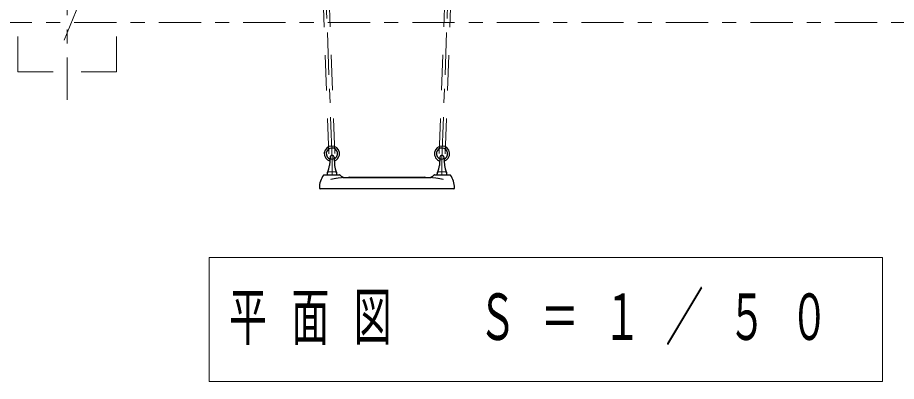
# Model space of a CAD drawing. Units: millimetres on the paper, with parts at other scales. Extents: x 197 to 617, y 140 to 437.
# Drawn here: x 245.1 to 307.5, y 311.5 to 337.3 of the extents above; entities that cross this region are included whole.
import ezdxf

# ---------------------------------------------------------------- set-up
doc = ezdxf.new("R2010")
doc.units = ezdxf.units.MM
doc.linetypes.add('USER1', pattern=[4.5, 2.5, -2])
doc.linetypes.add('USER2', pattern=[6, 3, -1, 1, -1])
doc.layers.add('線', color=2, linetype='Continuous', lineweight=25)
doc.styles.add('ＭＳ ゴシック', font='')
doc.styles.get('ＭＳ ゴシック').set_extended_font_data('MS Gothic')

msp = doc.modelspace()

# ---------------------------------------------------------------- linework, layer by layer
at = {"layer": '線', "color": 1, "linetype": 'USER2', "lineweight": 13}
for p, q in [((248.642, 331.455), (248.642, 379.455)), ((256.306, 354.955), (248.422, 335.684)), ((267.447, 327.237), (266.442, 354.105)), ((275.238, 327.237), (276.242, 354.105)), ((243.142, 336.955), (322.142, 336.955))]:
    msp.add_line(p, q, dxfattribs=at)
at = {"layer": '線', "color": 4, "linetype": 'USER1', "lineweight": 13}
for p, q in [((267.222, 327.629), (266.232, 354.098)), ((267.642, 327.645), (266.652, 354.113)), ((275.043, 327.645), (276.032, 354.113)), ((275.463, 327.629), (276.452, 354.098))]:
    msp.add_line(p, q, dxfattribs=at)
at = {"layer": '線', "color": 7}
for p, q in [((267.303, 327.388), (267.259, 326.807)), ((267.582, 327.388), (267.625, 326.807)), ((275.103, 327.388), (275.059, 326.807)), ((275.382, 327.388), (275.425, 326.807))]:
    msp.add_line(p, q, dxfattribs=at)
at = {"layer": '線', "linetype": 'USER2', "lineweight": 13}
for p, q in [((267.442, 326.137), (267.442, 327.517)), ((275.242, 326.137), (275.242, 327.517))]:
    msp.add_line(p, q, dxfattribs=at)
at = {"layer": '線', "color": 7, "lineweight": 13}
for p, q in [((267.175, 326.337), (267.442, 326.351)), ((267.71, 326.337), (267.442, 326.351)), ((274.975, 326.337), (275.242, 326.351)), ((275.51, 326.337), (275.242, 326.351)), ((267.768, 326.137), (267.116, 326.137)), ((274.916, 326.137), (275.568, 326.137)), ((258.722, 320.276), (258.722, 311.476)), ((306.522, 320.276), (258.722, 320.276)), ((306.522, 311.476), (306.522, 320.276)), ((258.722, 311.476), (306.522, 311.476))]:
    msp.add_line(p, q, dxfattribs=at)
at = {"layer": '線', "color": 131}
for p, q in [((266.868, 326.137), (267.965, 326.137)), ((267.677, 326.137), (267.717, 326.137)), ((268.203, 325.937), (274.482, 325.937)), ((268.643, 325.971), (268.638, 325.957)), ((268.652, 325.977), (268.753, 325.977)), ((268.753, 325.977), (273.932, 325.977)), ((273.932, 325.977), (274.032, 325.977)), ((274.047, 325.957), (274.042, 325.971)), ((274.72, 326.137), (275.817, 326.137)), ((274.968, 326.137), (275.007, 326.137)), ((276.082, 325.137), (266.602, 325.137))]:
    msp.add_line(p, q, dxfattribs=at)
at = {"layer": '線', "color": 4, "linetype": 'USER1', "lineweight": 13}
msp.add_lwpolyline([(245.142, 333.455), (252.142, 333.455), (252.142, 340.455), (245.142, 340.455)], close=True, dxfattribs=at)
at = {"layer": '線', "color": 7}
for centre, radius, start, end in [((267.432, 327.637), 0.54, 92.14107, 256.17924), ((267.432, 327.637), 0.54, 286.07159, 92.14107), ((275.253, 327.637), 0.54, 87.85894, 253.92842), ((275.253, 327.637), 0.54, 283.82077, 87.85894), ((267.432, 327.637), 0.4, 92.14107, 252.8573), ((267.432, 327.637), 0.4, 290.22522, 92.14107), ((275.253, 327.637), 0.4, 87.85894, 249.77479), ((275.253, 327.637), 0.4, 287.14271, 87.85894), ((267.442, 327.377), 0.14, 4.29132, 175.70868), ((275.242, 327.377), 0.14, 4.29132, 175.70868), ((267.427, 326.161), 0.335, 154.36621, 180), ((265.863, 326.912), 1.4, 334.36621, 355.70868), ((269.022, 326.912), 1.4, 184.29132, 205.63379), ((267.458, 326.161), 0.335, 0, 24.97272), ((275.227, 326.161), 0.335, 155.02728, 180), ((273.663, 326.912), 1.4, 334.36621, 355.70868), ((276.822, 326.912), 1.4, 184.29132, 205.63379), ((275.258, 326.161), 0.335, 0, 25.63379)]:
    msp.add_arc(centre, radius, start, end, dxfattribs=at)
at = {"layer": '線', "color": 7, "linetype": 'USER1', "lineweight": 13}
for centre in [(267.442, 327.377), (275.242, 327.377)]:
    msp.add_arc(centre, 0.14, 175.70868, 4.29132, dxfattribs=at)
at = {"layer": '線', "color": 7, "lineweight": 13}
for centre, radius, start, end in [((267.178, 326.277), 0.06, 90, 155.02728), ((267.707, 326.277), 0.06, 24.97272, 90), ((274.978, 326.277), 0.06, 90, 155.02728), ((275.507, 326.277), 0.06, 24.97272, 90), ((267.116, 326.161), 0.024, 180, 270), ((267.768, 326.161), 0.024, 270, 0), ((274.916, 326.161), 0.024, 180, 270), ((275.568, 326.161), 0.024, 270, 0)]:
    msp.add_arc(centre, radius, start, end, dxfattribs=at)
at = {"layer": '線', "color": 131}
for centre, radius, start, end in [((268.142, 325.197), 1.6, 144.76558, 180), ((266.868, 326.097), 0.04, 90, 144.76558), ((267.965, 326.097), 0.04, 43.43254, 90), ((268.43, 326.537), 0.6, 223.43254, 270), ((268.61, 325.967), 0.03, 270, 340), ((268.652, 325.967), 0.01, 90, 160), ((274.032, 325.967), 0.01, 20, 90), ((274.075, 325.967), 0.03, 200, 270), ((274.255, 326.537), 0.6, 270, 316.56746), ((274.72, 326.097), 0.04, 90, 136.56746), ((275.817, 326.097), 0.04, 35.23442, 90), ((274.542, 325.197), 1.6, 0, 35.23442), ((266.602, 325.197), 0.06, 180, 270), ((276.082, 325.197), 0.06, 270, 0)]:
    msp.add_arc(centre, radius, start, end, dxfattribs=at)
at = {"layer": '線', "color": 131, "lineweight": 13}
for points, knots in [([(267.994, 325.926), (267.991, 325.925), (267.988, 325.925), (267.984, 325.925), (267.981, 325.924), (267.978, 325.924), (267.974, 325.923), (267.971, 325.923), (267.968, 325.923), (267.965, 325.922), (267.961, 325.922), (267.958, 325.922), (267.955, 325.921), (267.951, 325.921), (267.948, 325.921), (267.945, 325.92), (267.942, 325.92), (267.938, 325.919), (267.935, 325.919), (267.932, 325.919), (267.928, 325.918), (267.925, 325.918), (267.922, 325.917), (267.919, 325.917), (267.915, 325.917), (267.912, 325.916), (267.909, 325.916), (267.905, 325.915), (267.902, 325.915), (267.899, 325.914), (267.896, 325.914), (267.892, 325.914), (267.889, 325.913), (267.886, 325.913), (267.882, 325.912), (267.879, 325.912), (267.876, 325.911), (267.873, 325.911), (267.869, 325.911), (267.866, 325.91), (267.863, 325.91), (267.859, 325.909), (267.856, 325.909), (267.853, 325.908), (267.85, 325.908), (267.846, 325.907), (267.843, 325.907), (267.84, 325.906), (267.837, 325.906), (267.833, 325.905), (267.83, 325.905), (267.827, 325.904), (267.823, 325.904), (267.82, 325.903), (267.817, 325.903), (267.814, 325.903), (267.81, 325.902), (267.807, 325.902), (267.804, 325.901), (267.8, 325.901), (267.797, 325.9), (267.794, 325.9), (267.791, 325.899), (267.787, 325.899), (267.784, 325.898), (267.781, 325.897), (267.778, 325.897), (267.774, 325.896), (267.771, 325.896), (267.768, 325.895), (267.765, 325.895), (267.761, 325.894), (267.758, 325.894), (267.755, 325.893), (267.751, 325.893), (267.748, 325.892), (267.745, 325.892), (267.742, 325.891), (267.738, 325.891), (267.735, 325.89), (267.732, 325.89), (267.729, 325.889), (267.725, 325.888), (267.722, 325.888), (267.719, 325.887), (267.716, 325.887), (267.712, 325.886), (267.709, 325.886), (267.706, 325.885), (267.702, 325.885), (267.699, 325.884), (267.696, 325.883), (267.693, 325.883), (267.689, 325.882), (267.686, 325.882), (267.683, 325.881), (267.68, 325.881), (267.676, 325.88), (267.673, 325.879), (267.67, 325.879), (267.667, 325.878), (267.663, 325.878), (267.66, 325.877), (267.657, 325.877), (267.654, 325.876), (267.65, 325.875), (267.647, 325.875), (267.644, 325.874), (267.641, 325.874), (267.637, 325.873), (267.634, 325.872), (267.631, 325.872), (267.628, 325.871), (267.624, 325.871), (267.621, 325.87), (267.618, 325.869), (267.614, 325.869), (267.611, 325.868), (267.608, 325.868), (267.605, 325.867), (267.601, 325.866), (267.598, 325.866), (267.595, 325.865), (267.592, 325.864), (267.588, 325.864), (267.585, 325.863), (267.582, 325.863), (267.579, 325.862), (267.575, 325.861), (267.572, 325.861), (267.569, 325.86), (267.566, 325.859), (267.562, 325.859), (267.559, 325.858), (267.556, 325.858), (267.553, 325.857), (267.549, 325.856), (267.546, 325.856), (267.543, 325.855), (267.54, 325.854), (267.536, 325.854), (267.533, 325.853), (267.53, 325.852), (267.527, 325.852), (267.523, 325.851), (267.52, 325.851), (267.517, 325.85), (267.514, 325.849), (267.51, 325.849), (267.507, 325.848), (267.504, 325.847), (267.501, 325.847), (267.497, 325.846), (267.494, 325.845), (267.491, 325.845), (267.488, 325.844), (267.484, 325.843), (267.481, 325.843), (267.478, 325.842), (267.475, 325.841), (267.472, 325.841), (267.468, 325.84), (267.465, 325.839), (267.462, 325.839), (267.459, 325.838), (267.455, 325.837), (267.452, 325.837), (267.449, 325.836), (267.446, 325.835), (267.442, 325.835), (267.439, 325.834), (267.436, 325.833), (267.433, 325.833), (267.429, 325.832), (267.426, 325.831), (267.423, 325.831), (267.42, 325.83), (267.416, 325.829), (267.413, 325.828), (267.41, 325.828), (267.407, 325.827), (267.403, 325.826), (267.4, 325.826), (267.397, 325.825), (267.394, 325.824), (267.391, 325.824), (267.387, 325.823), (267.384, 325.822), (267.381, 325.822), (267.378, 325.821), (267.374, 325.82), (267.371, 325.819), (267.368, 325.819), (267.365, 325.818), (267.361, 325.817), (267.358, 325.817), (267.355, 325.816), (267.352, 325.815), (267.348, 325.815)], [0, 0, 0, 0, 1, 1, 1, 2, 2, 2, 3, 3, 3, 4, 4, 4, 5, 5, 5, 6, 6, 6, 7, 7, 7, 8, 8, 8, 9, 9, 9, 10, 10, 10, 11, 11, 11, 12, 12, 12, 13, 13, 13, 14, 14, 14, 15, 15, 15, 16, 16, 16, 17, 17, 17, 18, 18, 18, 19, 19, 19, 20, 20, 20, 21, 21, 21, 22, 22, 22, 23, 23, 23, 24, 24, 24, 25, 25, 25, 26, 26, 26, 27, 27, 27, 28, 28, 28, 29, 29, 29, 30, 30, 30, 31, 31, 31, 32, 32, 32, 33, 33, 33, 34, 34, 34, 35, 35, 35, 36, 36, 36, 37, 37, 37, 38, 38, 38, 39, 39, 39, 40, 40, 40, 41, 41, 41, 42, 42, 42, 43, 43, 43, 44, 44, 44, 45, 45, 45, 46, 46, 46, 47, 47, 47, 48, 48, 48, 49, 49, 49, 50, 50, 50, 51, 51, 51, 52, 52, 52, 53, 53, 53, 54, 54, 54, 55, 55, 55, 56, 56, 56, 57, 57, 57, 58, 58, 58, 59, 59, 59, 60, 60, 60, 61, 61, 61, 62, 62, 62, 63, 63, 63, 64, 64, 64, 65, 65, 65, 66, 66, 66, 66]), ([(268.203, 325.937), (268.2, 325.937), (268.198, 325.937), (268.196, 325.937), (268.193, 325.937), (268.191, 325.937), (268.189, 325.937), (268.186, 325.937), (268.184, 325.937), (268.182, 325.937), (268.179, 325.937), (268.177, 325.937), (268.175, 325.937), (268.172, 325.937), (268.17, 325.937), (268.168, 325.937), (268.165, 325.937), (268.163, 325.937), (268.161, 325.937), (268.159, 325.937), (268.156, 325.937), (268.154, 325.937), (268.152, 325.937), (268.149, 325.937), (268.147, 325.936), (268.145, 325.936), (268.142, 325.936), (268.14, 325.936), (268.138, 325.936), (268.135, 325.936), (268.133, 325.936), (268.131, 325.936), (268.128, 325.936), (268.126, 325.936), (268.124, 325.935), (268.121, 325.935), (268.119, 325.935), (268.117, 325.935), (268.114, 325.935), (268.112, 325.935), (268.11, 325.935), (268.108, 325.935), (268.105, 325.935), (268.103, 325.934), (268.101, 325.934), (268.098, 325.934), (268.096, 325.934), (268.094, 325.934), (268.091, 325.934), (268.089, 325.934), (268.087, 325.933), (268.084, 325.933), (268.082, 325.933), (268.08, 325.933), (268.077, 325.933), (268.075, 325.933), (268.073, 325.932), (268.07, 325.932), (268.068, 325.932), (268.066, 325.932), (268.064, 325.932), (268.061, 325.932), (268.059, 325.931), (268.057, 325.931), (268.054, 325.931), (268.052, 325.931), (268.05, 325.931), (268.047, 325.93), (268.045, 325.93), (268.043, 325.93), (268.04, 325.93), (268.038, 325.93), (268.036, 325.929), (268.033, 325.929), (268.031, 325.929), (268.029, 325.929), (268.027, 325.929), (268.024, 325.928), (268.022, 325.928), (268.02, 325.928), (268.017, 325.928), (268.015, 325.928), (268.013, 325.927), (268.01, 325.927), (268.008, 325.927), (268.006, 325.927), (268.003, 325.926), (268.001, 325.926), (267.999, 325.926), (267.997, 325.926), (267.994, 325.926)], [0, 0, 0, 0, 1, 1, 1, 2, 2, 2, 3, 3, 3, 4, 4, 4, 5, 5, 5, 6, 6, 6, 7, 7, 7, 8, 8, 8, 9, 9, 9, 10, 10, 10, 11, 11, 11, 12, 12, 12, 13, 13, 13, 14, 14, 14, 15, 15, 15, 16, 16, 16, 17, 17, 17, 18, 18, 18, 19, 19, 19, 20, 20, 20, 21, 21, 21, 22, 22, 22, 23, 23, 23, 24, 24, 24, 25, 25, 25, 26, 26, 26, 27, 27, 27, 28, 28, 28, 29, 29, 29, 30, 30, 30, 30]), ([(274.69, 325.926), (274.688, 325.926), (274.686, 325.926), (274.683, 325.926), (274.681, 325.926), (274.679, 325.927), (274.677, 325.927), (274.674, 325.927), (274.672, 325.927), (274.67, 325.928), (274.667, 325.928), (274.665, 325.928), (274.663, 325.928), (274.66, 325.928), (274.658, 325.929), (274.656, 325.929), (274.653, 325.929), (274.651, 325.929), (274.649, 325.929), (274.647, 325.93), (274.644, 325.93), (274.642, 325.93), (274.64, 325.93), (274.637, 325.93), (274.635, 325.931), (274.633, 325.931), (274.63, 325.931), (274.628, 325.931), (274.626, 325.931), (274.623, 325.932), (274.621, 325.932), (274.619, 325.932), (274.616, 325.932), (274.614, 325.932), (274.612, 325.932), (274.61, 325.933), (274.607, 325.933), (274.605, 325.933), (274.603, 325.933), (274.6, 325.933), (274.598, 325.933), (274.596, 325.934), (274.593, 325.934), (274.591, 325.934), (274.589, 325.934), (274.586, 325.934), (274.584, 325.934), (274.582, 325.934), (274.579, 325.935), (274.577, 325.935), (274.575, 325.935), (274.572, 325.935), (274.57, 325.935), (274.568, 325.935), (274.566, 325.935), (274.563, 325.935), (274.561, 325.935), (274.559, 325.936), (274.556, 325.936), (274.554, 325.936), (274.552, 325.936), (274.549, 325.936), (274.547, 325.936), (274.545, 325.936), (274.542, 325.936), (274.54, 325.936), (274.538, 325.936), (274.535, 325.937), (274.533, 325.937), (274.531, 325.937), (274.528, 325.937), (274.526, 325.937), (274.524, 325.937), (274.521, 325.937), (274.519, 325.937), (274.517, 325.937), (274.515, 325.937), (274.512, 325.937), (274.51, 325.937), (274.508, 325.937), (274.505, 325.937), (274.503, 325.937), (274.501, 325.937), (274.498, 325.937), (274.496, 325.937), (274.494, 325.937), (274.491, 325.937), (274.489, 325.937), (274.487, 325.937), (274.484, 325.937), (274.482, 325.937)], [0, 0, 0, 0, 1, 1, 1, 2, 2, 2, 3, 3, 3, 4, 4, 4, 5, 5, 5, 6, 6, 6, 7, 7, 7, 8, 8, 8, 9, 9, 9, 10, 10, 10, 11, 11, 11, 12, 12, 12, 13, 13, 13, 14, 14, 14, 15, 15, 15, 16, 16, 16, 17, 17, 17, 18, 18, 18, 19, 19, 19, 20, 20, 20, 21, 21, 21, 22, 22, 22, 23, 23, 23, 24, 24, 24, 25, 25, 25, 26, 26, 26, 27, 27, 27, 28, 28, 28, 29, 29, 29, 30, 30, 30, 30]), ([(275.336, 325.815), (275.333, 325.815), (275.33, 325.816), (275.326, 325.817), (275.323, 325.817), (275.32, 325.818), (275.317, 325.819), (275.314, 325.819), (275.31, 325.82), (275.307, 325.821), (275.304, 325.822), (275.301, 325.822), (275.297, 325.823), (275.294, 325.824), (275.291, 325.824), (275.288, 325.825), (275.284, 325.826), (275.281, 325.826), (275.278, 325.827), (275.275, 325.828), (275.271, 325.829), (275.268, 325.829), (275.265, 325.83), (275.262, 325.831), (275.258, 325.831), (275.255, 325.832), (275.252, 325.833), (275.249, 325.833), (275.246, 325.834), (275.242, 325.835), (275.239, 325.835), (275.236, 325.836), (275.233, 325.837), (275.229, 325.837), (275.226, 325.838), (275.223, 325.839), (275.22, 325.839), (275.216, 325.84), (275.213, 325.841), (275.21, 325.841), (275.207, 325.842), (275.203, 325.843), (275.2, 325.843), (275.197, 325.844), (275.194, 325.845), (275.19, 325.845), (275.187, 325.846), (275.184, 325.847), (275.181, 325.847), (275.177, 325.848), (275.174, 325.849), (275.171, 325.849), (275.168, 325.85), (275.164, 325.851), (275.161, 325.851), (275.158, 325.852), (275.155, 325.852), (275.151, 325.853), (275.148, 325.854), (275.145, 325.854), (275.142, 325.855), (275.138, 325.856), (275.135, 325.856), (275.132, 325.857), (275.129, 325.858), (275.125, 325.858), (275.122, 325.859), (275.119, 325.859), (275.116, 325.86), (275.112, 325.861), (275.109, 325.861), (275.106, 325.862), (275.103, 325.863), (275.099, 325.863), (275.096, 325.864), (275.093, 325.864), (275.09, 325.865), (275.086, 325.866), (275.083, 325.866), (275.08, 325.867), (275.077, 325.868), (275.073, 325.868), (275.07, 325.869), (275.067, 325.869), (275.064, 325.87), (275.06, 325.871), (275.057, 325.871), (275.054, 325.872), (275.051, 325.872), (275.047, 325.873), (275.044, 325.874), (275.041, 325.874), (275.038, 325.875), (275.034, 325.875), (275.031, 325.876), (275.028, 325.877), (275.025, 325.877), (275.021, 325.878), (275.018, 325.878), (275.015, 325.879), (275.012, 325.879), (275.008, 325.88), (275.005, 325.881), (275.002, 325.881), (274.998, 325.882), (274.995, 325.882), (274.992, 325.883), (274.989, 325.883), (274.985, 325.884), (274.982, 325.885), (274.979, 325.885), (274.976, 325.886), (274.972, 325.886), (274.969, 325.887), (274.966, 325.887), (274.963, 325.888), (274.959, 325.888), (274.956, 325.889), (274.953, 325.89), (274.95, 325.89), (274.946, 325.891), (274.943, 325.891), (274.94, 325.892), (274.936, 325.892), (274.933, 325.893), (274.93, 325.893), (274.927, 325.894), (274.923, 325.894), (274.92, 325.895), (274.917, 325.895), (274.914, 325.896), (274.91, 325.896), (274.907, 325.897), (274.904, 325.897), (274.9, 325.898), (274.897, 325.899), (274.894, 325.899), (274.891, 325.9), (274.887, 325.9), (274.884, 325.901), (274.881, 325.901), (274.878, 325.902), (274.874, 325.902), (274.871, 325.903), (274.868, 325.903), (274.864, 325.903), (274.861, 325.904), (274.858, 325.904), (274.855, 325.905), (274.851, 325.905), (274.848, 325.906), (274.845, 325.906), (274.842, 325.907), (274.838, 325.907), (274.835, 325.908), (274.832, 325.908), (274.828, 325.909), (274.825, 325.909), (274.822, 325.91), (274.819, 325.91), (274.815, 325.911), (274.812, 325.911), (274.809, 325.911), (274.805, 325.912), (274.802, 325.912), (274.799, 325.913), (274.796, 325.913), (274.792, 325.914), (274.789, 325.914), (274.786, 325.914), (274.782, 325.915), (274.779, 325.915), (274.776, 325.916), (274.773, 325.916), (274.769, 325.917), (274.766, 325.917), (274.763, 325.917), (274.759, 325.918), (274.756, 325.918), (274.753, 325.919), (274.75, 325.919), (274.746, 325.919), (274.743, 325.92), (274.74, 325.92), (274.736, 325.921), (274.733, 325.921), (274.73, 325.921), (274.727, 325.922), (274.723, 325.922), (274.72, 325.922), (274.717, 325.923), (274.713, 325.923), (274.71, 325.923), (274.707, 325.924), (274.704, 325.924), (274.7, 325.925), (274.697, 325.925), (274.694, 325.925), (274.69, 325.926)], [0, 0, 0, 0, 1, 1, 1, 2, 2, 2, 3, 3, 3, 4, 4, 4, 5, 5, 5, 6, 6, 6, 7, 7, 7, 8, 8, 8, 9, 9, 9, 10, 10, 10, 11, 11, 11, 12, 12, 12, 13, 13, 13, 14, 14, 14, 15, 15, 15, 16, 16, 16, 17, 17, 17, 18, 18, 18, 19, 19, 19, 20, 20, 20, 21, 21, 21, 22, 22, 22, 23, 23, 23, 24, 24, 24, 25, 25, 25, 26, 26, 26, 27, 27, 27, 28, 28, 28, 29, 29, 29, 30, 30, 30, 31, 31, 31, 32, 32, 32, 33, 33, 33, 34, 34, 34, 35, 35, 35, 36, 36, 36, 37, 37, 37, 38, 38, 38, 39, 39, 39, 40, 40, 40, 41, 41, 41, 42, 42, 42, 43, 43, 43, 44, 44, 44, 45, 45, 45, 46, 46, 46, 47, 47, 47, 48, 48, 48, 49, 49, 49, 50, 50, 50, 51, 51, 51, 52, 52, 52, 53, 53, 53, 54, 54, 54, 55, 55, 55, 56, 56, 56, 57, 57, 57, 58, 58, 58, 59, 59, 59, 60, 60, 60, 61, 61, 61, 62, 62, 62, 63, 63, 63, 64, 64, 64, 65, 65, 65, 66, 66, 66, 66])]:
    msp.add_open_spline(points, degree=3, knots=knots, dxfattribs=at)

# ---------------------------------------------------------------- texts
at = {"layer": '線', "color": 7, "insert": (260.122, 315.876), "char_height": 3.299, "attachment_point": 4, "style": 'ＭＳ ゴシック'}
msp.add_mtext('\\T1.64;\\W0.6;平面図\u3000Ｓ＝１／５０', dxfattribs=at)

doc.saveas('drawing.dxf')
